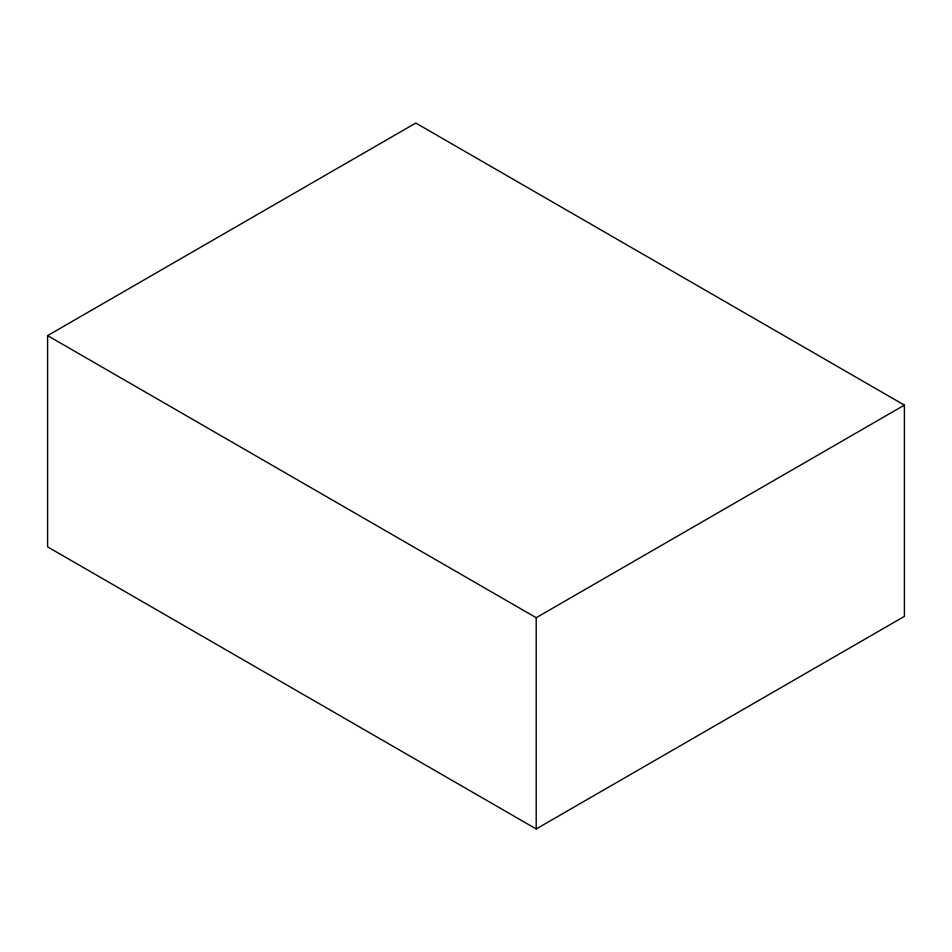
<?xml version="1.0" encoding="UTF-8"?>
<svg xmlns="http://www.w3.org/2000/svg" width="952" height="952" viewBox="0 0 952 952"><rect width="100%" height="100%" fill="white"/><g stroke="black" fill="none" stroke-linecap="round" stroke-linejoin="round"><path stroke-width="1.43" d="M47.6 335.616L415.798 123.046L904.4 405.135L904.4 616.384L536.202 828.954L47.6 546.865L47.6 335.616L536.202 617.717L904.4 405.135M536.202 617.717L536.202 828.954"/></g></svg>
